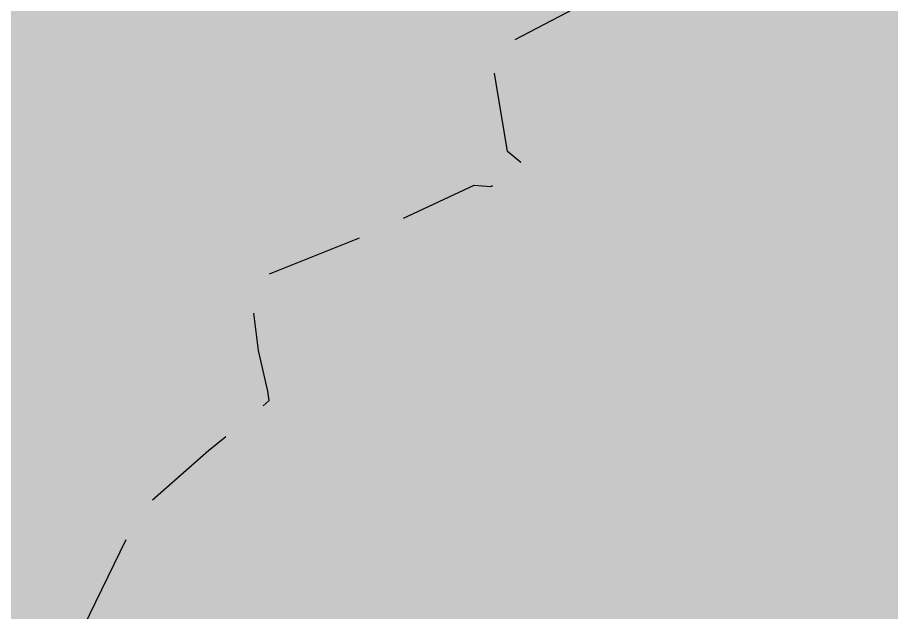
# Model space of a CAD drawing. Extents: x 637633 to 644092, y 5921573 to 5931294.
# Drawn here: x 642188 to 642301, y 5927369.4 to 5927446.3 of the extents above; entities that cross this region are included whole.
import ezdxf

# ---------------------------------------------------------------- set-up
doc = ezdxf.new("R2010")
doc.units = 0
doc.header["$LTSCALE"] = 5
doc.linetypes.add('DASHED2', pattern=[3.75, 2.5, -1.25])
doc.layers.add('Contour_Line_Intermediate', color=254, linetype='Continuous')
doc.layers.add('P-PROPOSED-H', color=21, linetype='Continuous')

msp = doc.modelspace()

# ---------------------------------------------------------------- hatches: boundary and pattern name
at = {"layer": 'P-PROPOSED-H'}
h = msp.add_hatch(color=256, dxfattribs=at)
h.dxf.hatch_style = 1
h.paths.add_polyline_path([(642734.709, 5927359.339), (642711.41, 5928153.199), (642512.154, 5928147.51), (642510.202, 5927889.821), (642559.417, 5927897.728), (642578.447, 5927779.28), (642459.999, 5927760.25), (642440.969, 5927878.698), (642490.183, 5927886.605), (642492.154, 5928146.939), (642053.202, 5928134.405), (642076.776, 5927340.661), (641926.878, 5927336.405), (641981.205, 5925507.198), (642050.694, 5925467.845), (642167.94, 5925444.953), (642476.764, 5925280.887), (642645.471, 5925218.506), (642744.17, 5925224.294), (642799.574, 5925180.101), (642943.17, 5925110.471), (643004.714, 5925067.15), (642984.115, 5925758.367), (643186.217, 5925764.217), (643162.077, 5926566.986), (643138.211, 5927370.795)])

# ---------------------------------------------------------------- linework, layer by layer
at = {"layer": 'Contour_Line_Intermediate', "linetype": 'DASHED2', "elevation": 803.778, "flags": 128}
msp.add_lwpolyline([(642577.84, 5927395.275), (642573.898, 5927381.826), (642564.37, 5927371.849), (642552.933, 5927370.405), (642549.362, 5927369.625), (642536.904, 5927369.387), (642534.353, 5927369.448), (642521.593, 5927369.085), (642519.344, 5927368.879), (642507.935, 5927370.434), (642504.335, 5927371.005), (642495.968, 5927373.471), (642489.327, 5927376.146), (642485.212, 5927377.717), (642485.94, 5927381.826), (642487.074, 5927394.563), (642487.151, 5927396.812), (642487.888, 5927410.361), (642487.04, 5927411.799), (642485.585, 5927423.049), (642474.318, 5927424.02), (642472.722, 5927425.191), (642459.309, 5927425.646), (642458.243, 5927425.72), (642444.301, 5927425.496), (642443.05, 5927425.536), (642429.292, 5927426.121), (642428.716, 5927426.21), (642414.283, 5927426.771), (642414.271, 5927426.773), (642414.098, 5927426.785), (642407.304, 5927434.802), (642402.747, 5927441.772), (642407.397, 5927449.881), (642399.274, 5927445.924), (642387.714, 5927445.215), (642384.266, 5927444.039), (642382.954, 5927441.772), (642383.35, 5927440.858), (642384.266, 5927440.104), (642397.195, 5927439.695), (642393.561, 5927426.785), (642384.266, 5927424.805), (642380.082, 5927422.608), (642369.257, 5927420.386), (642361.284, 5927411.799), (642361.073, 5927403.626), (642359.257, 5927396.812), (642357.331, 5927384.904), (642357.528, 5927381.826), (642357.156, 5927369.742), (642358.668, 5927366.839), (642354.248, 5927364.435), (642350.996, 5927363.592), (642339.24, 5927360.075), (642331.331, 5927358.942), (642324.231, 5927357.575), (642314.073, 5927356.696), (642309.222, 5927356.575), (642299.555, 5927357.187), (642294.213, 5927356.845), (642286.139, 5927358.777), (642279.205, 5927359.02), (642270.437, 5927358.084), (642264.196, 5927358.478), (642255.299, 5927357.956), (642249.187, 5927358.146), (642239.607, 5927357.274), (642234.179, 5927358.084), (642224.628, 5927357.303), (642219.17, 5927356.958), (642208.935, 5927356.62), (642204.161, 5927358.512), (642198.614, 5927361.301), (642196.197, 5927366.839), (642202.963, 5927380.629), (642203.666, 5927381.826), (642204.161, 5927382.805), (642212.681, 5927390.333), (642219.17, 5927395.542), (642220.521, 5927396.812), (642220.353, 5927397.994), (642219.17, 5927403.274), (642218.185, 5927410.815), (642218.726, 5927411.799), (642219.17, 5927412.456), (642220.459, 5927413.085), (642234.179, 5927418.605), (642247.016, 5927424.617), (642249.187, 5927424.467), (642253.972, 5927426.785), (642251.355, 5927428.949), (642249.195, 5927441.772), (642264.196, 5927449.672), (642276.851, 5927454.407), (642279.205, 5927455.402), (642281.568, 5927456.757), (642282.766, 5927460.313), (642284.014, 5927471.744), (642294.213, 5927484.207), (642296.922, 5927486.73), (642309.222, 5927494.406), (642322.169, 5927499.659), (642324.231, 5927499.171), (642327.352, 5927501.717), (642339.24, 5927509.157), (642347.605, 5927510.07), (642354.248, 5927511.13), (642362.083, 5927509.54), (642369.257, 5927507.748), (642372.348, 5927504.803), (642372.077, 5927501.717), (642369.257, 5927494.404), (642361.97, 5927486.73), (642365.448, 5927482.927), (642369.257, 5927477.58), (642372.496, 5927474.978), (642376.19, 5927471.744), (642380.424, 5927467.908), (642384.266, 5927467.398), (642398.154, 5927470.626), (642399.274, 5927469.962), (642405.103, 5927462.578), (642414.283, 5927459.321), (642417.747, 5927460.216), (642416.776, 5927456.757), (642420.862, 5927448.34), (642429.292, 5927449.085), (642434.252, 5927446.724), (642444.048, 5927441.772), (642443.814, 5927441.285), (642444.301, 5927441.519), (642456.254, 5927438.72), (642459.309, 5927438.186), (642467.193, 5927441.772), (642474.318, 5927446.574), (642475.927, 5927443.378), (642489.257, 5927441.772), (642489.313, 5927441.758), (642489.327, 5927441.762), (642496.843, 5927434.29), (642504.335, 5927434.48), (642511.493, 5927441.772), (642515.056, 5927452.476), (642515.332, 5927456.757), (642519.344, 5927463.927), (642522.423, 5927459.833), (642534.353, 5927458.201), (642534.709, 5927457.112), (642535.494, 5927456.757), (642540.897, 5927448.306), (642549.362, 5927446.715), (642550.977, 5927443.384), (642554.36, 5927441.772), (642556.608, 5927434.02), (642564.37, 5927428.405), (642564.754, 5927427.168), (642565.356, 5927426.785), (642566.959, 5927414.383), (642573.144, 5927411.799), (642576.589, 5927409.013), (642577.709, 5927396.812)], close=True, dxfattribs=at)

doc.saveas('drawing.dxf')
